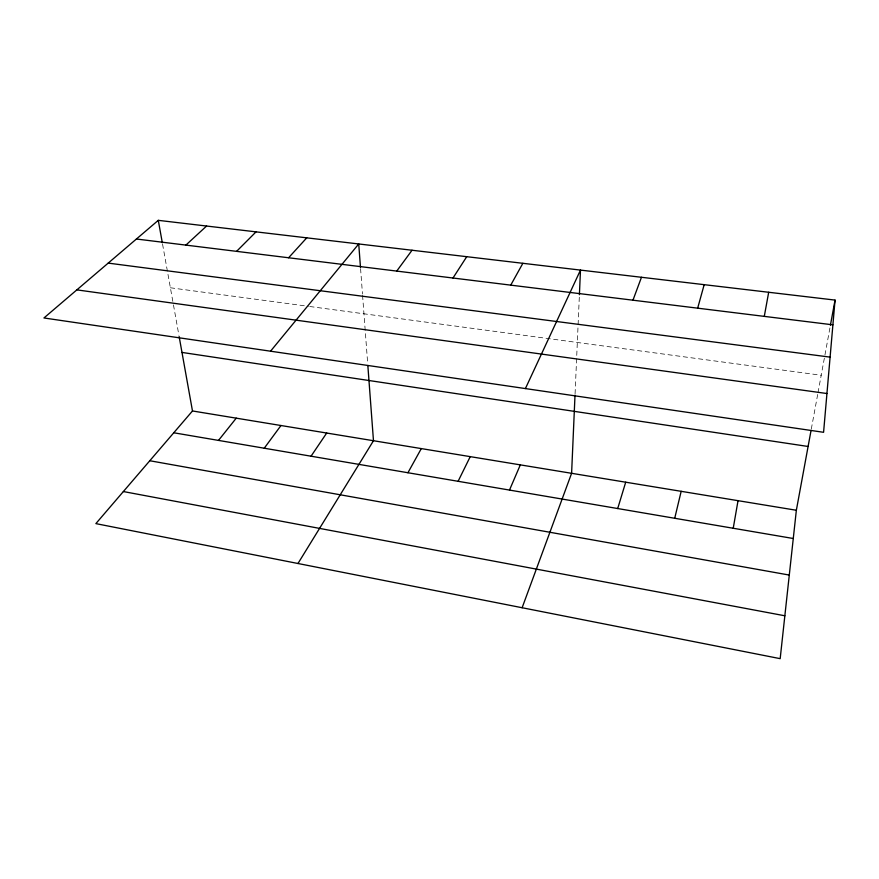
<?xml version="1.0" encoding="UTF-8"?>
<svg xmlns="http://www.w3.org/2000/svg" width="879" height="879" viewBox="0 0 879 879"><rect width="100%" height="100%" fill="white"/><g stroke="black" fill="none" stroke-linecap="round" stroke-linejoin="round"><path stroke-width="0.66" stroke-dasharray="4.39 3.3" d="M575.075 393.803L579.349 296.069M811.306 429.04L817.745 394.1M817.986 392.759L830.183 326.548M170.383 287.774L308.386 306.321M309.749 306.507L821.206 375.256M162.549 244.109L173.218 303.563M173.46 304.881L178.898 335.229M360.577 268.589L362.478 294.026M362.577 295.344L367.73 364.148"/><path stroke-width="1.32" d="M575.009 395.143L571.603 473.298L522.126 607.741M579.404 294.696L580.481 270.095L525.411 388.573M835.05 300.091L823.579 432.303L43.95 317.967L158.286 220.343L835.05 300.091L830.424 325.23M811.064 430.38L796.352 510.259L780.178 658.657L95.866 523.62L192.479 410.965L179.14 336.547M733.229 528.268L738.03 500.667M764.29 316.374L768.685 292.267M674.72 518.28L681.17 491.317M697.673 308.166L704.178 284.664M617.706 508.545L625.705 482.197M632.968 300.189L641.472 277.281M509.49 490.075L520.324 464.87M458.102 481.307L470.243 456.64M407.933 472.737L421.305 448.587M510.743 285.137L522.862 263.304M297.97 563.505L373.476 440.72L367.84 365.51M452.982 278.017L466.738 256.69M311.045 456.201L326.702 433.028M396.737 271.084L412.042 250.24M264.249 448.213L280.972 425.513M218.497 440.412L236.242 418.162M270.534 351.204L358.731 243.955L360.467 267.227M288.598 257.767L306.749 237.835M236.594 251.35L256.042 231.858M185.876 245.109L206.576 226.035M136.421 239.011L832.907 324.834M108.205 263.107L830.106 357.127M76.858 289.872L826.941 393.528M181.986 352.424L808.098 446.477M192.479 410.965L796.352 510.259M173.778 432.776L793.276 538.508M149.793 460.739L789.287 575.064M123.368 491.548L784.859 615.783M158.286 220.343L162.318 242.78"/></g></svg>
